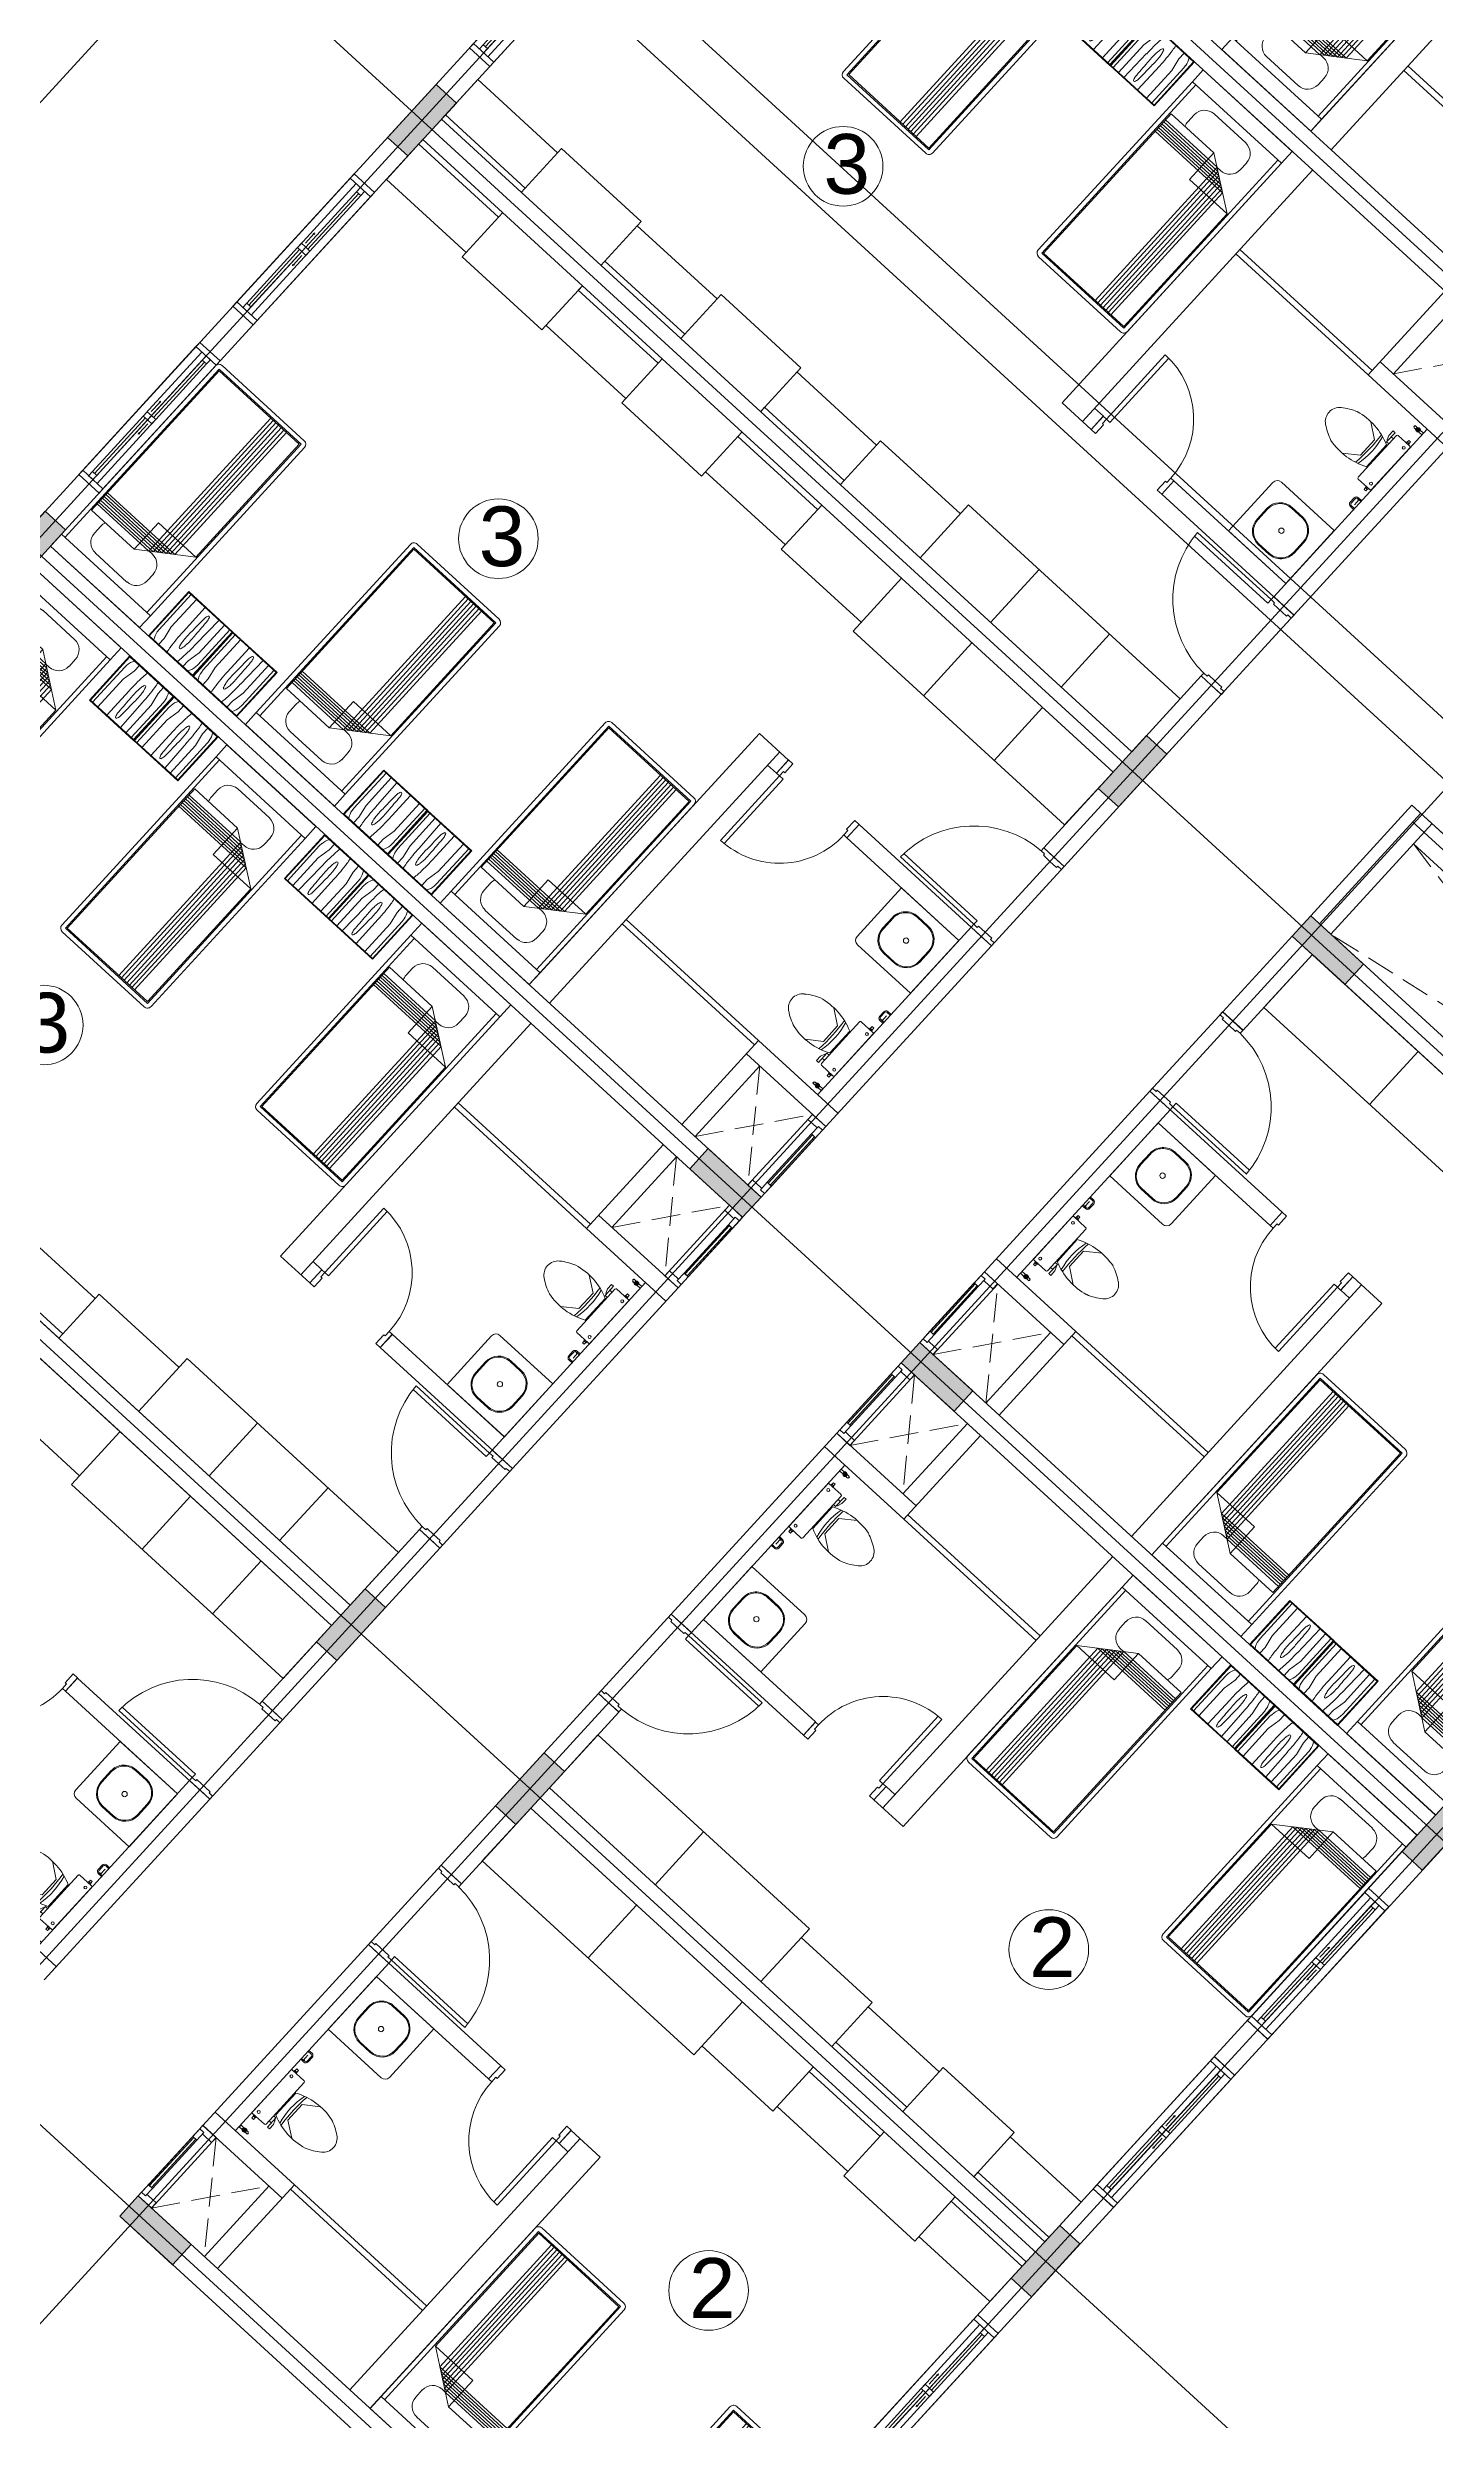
# Model space of a CAD drawing. Header units: metres. Extents: x 750 to 3116, y -341 to 1465.
# Drawn here: x 2687.63 to 2699.24, y 701.87 to 721.71 of the extents above; entities that cross this region are included whole.
import ezdxf
from ezdxf.enums import TextEntityAlignment as Align

# ---------------------------------------------------------------- set-up
doc = ezdxf.new("R2010")
doc.units = ezdxf.units.M
doc.linetypes.add('ACAD_ISO02W100', pattern=[15, 12, -3])
for name, color, linetype, lineweight in [('A-Door', 254, 'Continuous', 5), ('Bathroom Door', 252, 'Continuous', 5), ('Bathroom fur', 252, 'Continuous', 5), ('Centre Line', 7, 'Continuous', 13), ('Column', 50, 'Continuous', 20), ('Cutout', 153, 'Continuous', 5), ('Door', 253, 'Continuous', 5), ('Furniture', 44, 'Continuous', 5), ('GUIDE LINE', 7, 'Continuous', 5), ('Hatch', 251, 'Continuous', 5), ('Hidden line', 251, 'Continuous', 5), ('Inverted beam', 252, 'Continuous', 5), ('Railing', 190, 'Continuous', 5), ('Wall ext', 20, 'Continuous', 18), ('WINDOW', 33, 'Continuous', 5)]:
    doc.layers.add(name, color=color, linetype=linetype, lineweight=lineweight)
doc.layers.add('Text', color=7, linetype='Continuous')
doc.styles.get("Standard").update_dxf_attribs({"font": 'arial.ttf'})
doc.styles.add('TEXT-DET', font='simplex.shx', dxfattribs={"width": 0.7})

# ---------------------------------------------------------------- blocks, each defined once
blk = doc.blocks.new('Door 900')
at = {"layer": 'A-Door'}
for points in [[(29934124, 12198491), (29934164, 12198491), (29934164, 12198476), (29934239, 12198476), (29934314, 12198476), (29934314, 12198491), (29934354, 12198491), (29934354, 12198524), (29934239, 12198524), (29934124, 12198524)], [(29934164, 12197672), (29934314, 12197672), (29934314, 12197658), (29934354, 12197658), (29934354, 12197624), (29934239, 12197624), (29934124, 12197624), (29934124, 12197658), (29934164, 12197658)]]:
    blk.add_lwpolyline(points, close=True, dxfattribs=at)
blk.add_lwpolyline([(29935187, 12197658), (29934354, 12197658), (29934354, 12197698), (29935185, 12197698)], dxfattribs=at)
blk.add_arc((29934327, 12197631), 860, 1.7769, 88.2024, dxfattribs=at)
blk = doc.blocks.new('Door1')
at = {"layer": 'Bathroom Door'}
for p, q in [((1900.586, 444.886), (1899.856, 444.886)), ((1900.586, 444.846), (1899.857, 444.846))]:
    blk.add_line(p, q, dxfattribs=at)
for points in [[(1900.736, 444.921), (1900.586, 444.921), (1900.586, 444.886), (1900.636, 444.886), (1900.636, 444.871), (1900.736, 444.871), (1900.736, 444.921)], [(1900.586, 444.886), (1900.586, 444.846)], [(1900.736, 444.121), (1900.586, 444.121), (1900.586, 444.156), (1900.636, 444.156), (1900.636, 444.171), (1900.736, 444.171), (1900.736, 444.121)]]:
    blk.add_lwpolyline(points, dxfattribs=at)
blk.add_arc((1900.586, 444.886), 0.73, 180, 270, dxfattribs=at)
blk = doc.blocks.new('Water Closet')
at = {"layer": 'Bathroom fur', "linetype": 'ByBlock'}
for p, q in [((1886.217, 447.662), (1886.217, 447.713)), ((1886.239, 447.713), (1886.217, 447.713)), ((1886.239, 447.608), (1886.239, 447.713)), ((1886.407, 447.713), (1886.274, 447.713)), ((1886.39, 447.724), (1886.365, 447.724)), ((1886.365, 447.724), (1886.365, 447.715)), ((1886.39, 447.715), (1886.365, 447.715)), ((1886.387, 447.744), (1886.368, 447.744)), ((1886.368, 447.744), (1886.368, 447.724)), ((1886.387, 447.744), (1886.387, 447.724)), ((1886.39, 447.724), (1886.39, 447.715)), ((1886.152, 447.554), (1886.027, 447.644)), ((1886.152, 447.379), (1886.152, 447.554)), ((1886.217, 447.662), (1886.232, 447.625)), ((1886.232, 447.625), (1886.239, 447.625)), ((1886.239, 447.666), (1886.264, 447.666)), ((1886.239, 447.608), (1886.264, 447.608)), ((1886.256, 447.343), (1886.256, 447.59)), ((1886.264, 447.23), (1886.264, 447.703)), ((1886.416, 447.23), (1886.416, 447.703)), ((1886.152, 447.379), (1886.027, 447.288)), ((1886.407, 447.22), (1886.274, 447.22)), ((1886.365, 447.208), (1886.365, 447.218)), ((1886.39, 447.218), (1886.365, 447.218)), ((1886.39, 447.208), (1886.365, 447.208)), ((1886.368, 447.189), (1886.368, 447.208)), ((1886.387, 447.189), (1886.368, 447.189)), ((1886.387, 447.189), (1886.387, 447.208)), ((1886.39, 447.208), (1886.39, 447.218))]:
    blk.add_line(p, q, dxfattribs=at)
at = {"layer": 'Bathroom fur', "linetype": 'Continuous', "lineweight": -3}
for p, q in [((1886.331, 447.871), (1886.35, 447.871)), ((1886.331, 447.851), (1886.35, 447.851)), ((1886.364, 447.861), (1886.346, 447.861)), ((1886.364, 447.861), (1886.349, 447.87)), ((1886.364, 447.861), (1886.349, 447.853)), ((1886.364, 447.861), (1886.355, 447.877)), ((1886.364, 447.861), (1886.355, 447.846)), ((1886.364, 447.861), (1886.364, 447.879)), ((1886.364, 447.861), (1886.364, 447.879)), ((1886.364, 447.861), (1886.364, 447.879)), ((1886.364, 447.861), (1886.364, 447.879)), ((1886.364, 447.861), (1886.364, 447.879)), ((1886.364, 447.861), (1886.364, 447.879)), ((1886.364, 447.861), (1886.364, 447.879)), ((1886.364, 447.861), (1886.364, 447.879)), ((1886.364, 447.861), (1886.364, 447.879)), ((1886.364, 447.861), (1886.364, 447.879)), ((1886.364, 447.861), (1886.364, 447.879)), ((1886.364, 447.861), (1886.364, 447.879)), ((1886.364, 447.861), (1886.373, 447.877)), ((1886.364, 447.861), (1886.379, 447.87)), ((1886.364, 447.861), (1886.381, 447.861)), ((1886.364, 447.861), (1886.379, 447.853)), ((1886.364, 447.861), (1886.373, 447.846)), ((1886.364, 447.861), (1886.364, 447.844)), ((1886.378, 447.871), (1886.416, 447.871)), ((1886.378, 447.851), (1886.416, 447.851)), ((1886.416, 447.851), (1886.416, 447.871))]:
    blk.add_line(p, q, dxfattribs=at)
at = {"layer": 'Bathroom fur'}
for p, q in [((1886.356, 447.031), (1886.356, 447.081)), ((1886.366, 447.031), (1886.366, 447.081)), ((1886.416, 447.106), (1886.381, 447.106)), ((1886.416, 447.096), (1886.381, 447.096)), ((1886.416, 447.016), (1886.381, 447.016)), ((1886.416, 447.006), (1886.381, 447.006))]:
    blk.add_line(p, q, dxfattribs=at)
at = {"layer": 'Bathroom fur', "linetype": 'Continuous', "lineweight": -3}
blk.add_circle((1886.364, 447.861), 0.0175, dxfattribs=at)
at = {"layer": 'Bathroom fur', "linetype": 'ByBlock'}
for centre in [(1886.378, 447.669), (1886.378, 447.264)]:
    blk.add_circle(centre, 0.0123, dxfattribs=at)
for centre, radius, start, end in [((1886.274, 447.703), 0.00987, 90, 180), ((1886.407, 447.703), 0.00987, 0, 90), ((1885.835, 447.467), 0.119, 126.3794, 233.6206), ((1886.035, 447.208), 0.446, 109.2942, 127.2549), ((1886.017, 447.095), 0.55, 64.2321, 103.6755), ((1884.672, 447.479), 1.501, 353.4552, 5.5271), ((1885.552, 447.472), 0.65, 345.9276, 13.0204), ((1886.041, 447.728), 0.451, 232.2382, 250.1051), ((1886.017, 447.838), 0.55, 256.3245, 295.7679), ((1886.274, 447.23), 0.00987, 180, 270), ((1886.407, 447.23), 0.00987, 270, 0)]:
    blk.add_arc(centre, radius, start, end, dxfattribs=at)
at = {"layer": 'Bathroom fur', "linetype": 'Continuous', "lineweight": -3}
blk.add_arc((1886.331, 447.861), 0.01, 90.002, 270, dxfattribs=at)
at = {"layer": 'Bathroom fur'}
for centre, radius, start, end in [((1886.381, 447.081), 0.025, 90, 180), ((1886.381, 447.031), 0.025, 180, 270), ((1886.381, 447.081), 0.015, 90, 180), ((1886.381, 447.031), 0.015, 180, 270)]:
    blk.add_arc(centre, radius, start, end, dxfattribs=at)
at = {"layer": 'Bathroom fur', "style": 'TEXT-DET', "width": 0.6}
blk.add_text('1', height=0.06, dxfattribs=at).set_placement((1886.394, 447.07), align=Align.MIDDLE)
blk = doc.blocks.new('Bed')
at = {"layer": 'Furniture', "linetype": 'Continuous'}
for p, q in [((1878.327, 465.952), (1879.337, 465.952)), ((1878.327, 465.817), (1878.327, 465.952)), ((1879.337, 465.817), (1878.327, 465.817)), ((1878.327, 463.909), (1878.327, 465.817)), ((1878.367, 463.909), (1878.367, 465.817)), ((1879.297, 465.817), (1879.297, 463.909)), ((1879.337, 465.952), (1879.337, 465.817)), ((1879.337, 465.817), (1879.337, 463.909)), ((1878.525, 465.544), (1878.525, 465.624)), ((1878.642, 465.742), (1879.002, 465.742)), ((1879.12, 465.624), (1879.12, 465.544)), ((1878.377, 465.499), (1878.862, 465.499)), ((1878.377, 463.919), (1878.377, 465.499)), ((1878.962, 465.429), (1878.377, 465.429)), ((1878.992, 465.407), (1878.377, 465.407)), ((1879.022, 465.386), (1878.377, 465.386)), ((1878.862, 465.499), (1879.287, 465.199)), ((1878.862, 465.199), (1878.862, 465.499)), ((1878.962, 463.919), (1878.962, 465.429)), ((1879.002, 465.427), (1878.965, 465.427)), ((1878.992, 463.919), (1878.992, 465.407)), ((1879.022, 463.919), (1879.022, 465.386)), ((1879.052, 465.365), (1878.377, 465.365)), ((1879.082, 465.344), (1878.377, 465.344)), ((1879.112, 465.323), (1878.377, 465.323)), ((1879.142, 465.302), (1878.377, 465.302)), ((1879.287, 465.199), (1878.862, 465.199)), ((1879.052, 463.919), (1879.052, 465.365)), ((1879.082, 463.919), (1879.082, 465.344)), ((1879.112, 463.919), (1879.112, 465.323)), ((1879.142, 463.919), (1879.142, 465.302)), ((1879.287, 465.199), (1879.287, 463.919)), ((1879.297, 463.909), (1878.367, 463.909)), ((1879.297, 463.869), (1878.367, 463.869)), ((1879.287, 463.919), (1878.377, 463.919))]:
    blk.add_line(p, q, dxfattribs=at)
for centre, radius, start, end in [((1878.642, 465.624), 0.117, 90, 180), ((1879.002, 465.624), 0.117, 360, 90), ((1878.642, 465.544), 0.117, 180.0006, 202.5189), ((1879.002, 465.544), 0.117, 270, 0), ((1878.367, 463.909), 0.04, 180, 270), ((1879.297, 463.909), 0.04, 270, 0)]:
    blk.add_arc(centre, radius, start, end, dxfattribs=at)
blk = doc.blocks.new('Nightstand')
at = {"layer": 'Furniture'}
for p, q in [((1879.838, 464.54), (1879.838, 464.04)), ((1880.338, 464.54), (1879.838, 464.54)), ((1879.843, 464.535), (1879.843, 464.045)), ((1880.333, 464.535), (1879.843, 464.535)), ((1879.869, 464.442), (1879.871, 464.467)), ((1879.869, 464.045), (1879.869, 464.442)), ((1879.929, 464.358), (1879.951, 464.469)), ((1879.951, 464.469), (1879.951, 464.535)), ((1880.074, 464.444), (1880.068, 464.44)), ((1880.08, 464.44), (1880.074, 464.444)), ((1880.226, 464.469), (1880.226, 464.535)), ((1880.248, 464.358), (1880.226, 464.469)), ((1880.308, 464.442), (1880.305, 464.467)), ((1880.308, 464.045), (1880.308, 464.442)), ((1880.333, 464.045), (1880.333, 464.535)), ((1880.338, 464.04), (1880.338, 464.54)), ((1879.929, 464.045), (1879.929, 464.358)), ((1879.997, 464.32), (1879.991, 464.045)), ((1880.147, 464.32), (1880.147, 464.045)), ((1880.248, 464.045), (1880.248, 464.358)), ((1879.838, 464.04), (1880.338, 464.04)), ((1879.843, 464.045), (1880.333, 464.045)), ((1880.068, 464.081), (1880.074, 464.077)), ((1880.074, 464.077), (1880.08, 464.081))]:
    blk.add_line(p, q, dxfattribs=at)
for centre, radius, start, end in [((1880.021, 464.452), 0.15, 146.5657, 174.2856), ((1881.576, 464.32), 1.578, 174.0179, 180), ((1880.825, 464.399), 0.823, 170.5074, 174.0179), ((1880.395, 464.345), 0.343, 169.4757, 175.5997), ((1880.197, 464.382), 0.142, 155.8434, 169.4757), ((1879.951, 464.382), 0.142, 10.5243, 24.1566), ((1879.753, 464.345), 0.343, 4.4003, 10.5243), ((1879.315, 464.399), 0.828, 5.9821, 9.4446), ((1878.564, 464.32), 1.583, 0, 5.9821), ((1880.156, 464.452), 0.15, 5.7144, 33.4343), ((1880.715, 464.32), 0.664, 175.5997, 180), ((1880.715, 464.32), 0.664, 180, 184.4003), ((1886.298, 464.381), 6.246, 181.0259, 182.4606), ((1873.85, 464.381), 6.246, 357.5394, 358.9741), ((1879.433, 464.32), 0.664, 0, 4.4003), ((1879.433, 464.32), 0.664, 355.5997, 0), ((1880.197, 464.139), 0.142, 190.5243, 204.1566), ((1879.951, 464.139), 0.142, 335.8434, 349.4757)]:
    blk.add_arc(centre, radius, start, end, dxfattribs=at)
blk = doc.blocks.new('Wash bashin')
at = {"layer": 'Bathroom fur', "ltscale": 0.35}
for p, q in [((1884.067, 437.333), (1884.067, 437.883)), ((1884.117, 437.933), (1884.717, 437.933)), ((1884.717, 437.333), (1884.717, 437.933)), ((1884.067, 437.333), (1884.717, 437.333))]:
    blk.add_line(p, q, dxfattribs=at)
at = {"layer": 'Bathroom fur'}
for p, q in [((1884.327, 437.838), (1884.447, 437.838)), ((1884.327, 437.83), (1884.447, 437.83)), ((1884.177, 437.568), (1884.177, 437.688)), ((1884.185, 437.568), (1884.185, 437.688)), ((1884.589, 437.688), (1884.589, 437.568)), ((1884.597, 437.688), (1884.597, 437.568)), ((1884.447, 437.426), (1884.327, 437.426)), ((1884.447, 437.418), (1884.327, 437.418))]:
    blk.add_line(p, q, dxfattribs=at)
blk.add_circle((1884.392, 437.633), 0.0225, dxfattribs=at)
at = {"layer": 'Bathroom fur', "ltscale": 0.35}
blk.add_arc((1884.117, 437.883), 0.05, 90, 180, dxfattribs=at)
at = {"layer": 'Bathroom fur'}
for centre, radius, start, end in [((1884.327, 437.688), 0.15, 90, 180), ((1884.327, 437.688), 0.142, 90, 180), ((1884.447, 437.688), 0.15, 0, 90), ((1884.447, 437.688), 0.142, 0, 90), ((1884.327, 437.568), 0.15, 180, 270), ((1884.327, 437.568), 0.142, 180, 270), ((1884.447, 437.568), 0.15, 270, 0), ((1884.447, 437.568), 0.142, 270, 0)]:
    blk.add_arc(centre, radius, start, end, dxfattribs=at)
blk = doc.blocks.new('700mm Door')
at = {"layer": 'Door'}
for points in [[(11493508.327, 4446107.926), (11493508.287, 4446107.926), (11493508.287, 4446107.776), (11493508.344, 4446107.776), (11493508.344, 4446107.868), (11493508.344, 4446107.88), (11493508.327, 4446107.88)], [(11493508.327, 4446107.88), (11493508.413, 4446107.88), (11493508.413, 4446107.926), (11493508.327, 4446107.926)], [(11493508.413, 4446107.891), (11493508.961, 4446107.891), (11493508.961, 4446107.914), (11493508.413, 4446107.914)], [(11493509.047, 4446107.88), (11493508.961, 4446107.88), (11493508.961, 4446107.926), (11493509.047, 4446107.926)], [(11493509.047, 4446107.926), (11493509.047, 4446107.88), (11493509.03, 4446107.88), (11493509.03, 4446107.868), (11493509.03, 4446107.776), (11493509.087, 4446107.776), (11493509.087, 4446107.926)]]:
    blk.add_lwpolyline(points, close=True, dxfattribs=at)
at = {"layer": 'Door', "color": 1}
blk.add_lwpolyline([(11493508.413, 4446107.88), (11493508.961, 4446107.88), (11493508.961, 4446107.926), (11493508.413, 4446107.926)], close=True, dxfattribs=at)
blk = doc.blocks.new('WINODO1')
at = {"layer": 'WINDOW', "linetype": 'Continuous'}
for p, q in [((2471212540, 936769700), (2471212491, 936769700)), ((2471212491, 936769700), (2471212491, 936769470)), ((2471212540, 936769700), (2471212540, 936769470)), ((2471213991, 936769700), (2471213943, 936769700)), ((2471213943, 936769700), (2471213943, 936769470)), ((2471213991, 936769700), (2471213991, 936769470)), ((2471212540, 936769470), (2471212491, 936769470)), ((2471213991, 936769470), (2471213943, 936769470))]:
    blk.add_line(p, q, dxfattribs=at)
at = {"layer": 'WINDOW'}
for p, q in [((2471212540, 936769700), (2471213943, 936769700)), ((2471213241, 936769537), (2471212540, 936769537)), ((2471212540, 936769470), (2471213943, 936769470)), ((2471212588, 936769633), (2471213217, 936769633)), ((2471212588, 936769585), (2471213217, 936769585)), ((2471213193, 936769561), (2471213089, 936769561)), ((2471213241, 936769633), (2471213943, 936769633)), ((2471213266, 936769585), (2471213895, 936769585)), ((2471213266, 936769537), (2471213895, 936769537)), ((2471213290, 936769609), (2471213394, 936769609))]:
    blk.add_line(p, q, dxfattribs=at)
at = {"layer": 'WINDOW', "color": 4}
blk.add_line((2471212588, 936769609), (2471213217, 936769609), dxfattribs=at)
at = {"layer": 'WINDOW', "color": 4, "true_color": 0x1fffff}
blk.add_line((2471213266, 936769561), (2471213895, 936769561), dxfattribs=at)
at = {"layer": 'WINDOW'}
for points in [[(2471212540, 936769585), (2471212588, 936769585), (2471212588, 936769633), (2471212540, 936769633)], [(2471213076, 936769561), (2471213089, 936769568), (2471213089, 936769554)], [(2471213217, 936769585), (2471213266, 936769585), (2471213266, 936769633), (2471213217, 936769633)], [(2471213217, 936769537), (2471213266, 936769537), (2471213266, 936769585), (2471213217, 936769585)], [(2471213406, 936769609), (2471213394, 936769616), (2471213394, 936769602)], [(2471213895, 936769537), (2471213943, 936769537), (2471213943, 936769585), (2471213895, 936769585)]]:
    blk.add_lwpolyline(points, close=True, dxfattribs=at)

msp = doc.modelspace()

# ---------------------------------------------------------------- hatches: boundary and pattern name
at = {"layer": 'Hatch', "transparency": 33554687}
h = msp.add_hatch(color=256, dxfattribs=at)
h.dxf.hatch_style = 1
h.paths.add_polyline_path([(2747.549, 695.997), (2747.38, 696.153), (2747.221, 695.979), (2747.13, 695.88), (2746.974, 695.71), (2747.144, 695.555)])
h.paths.add_polyline_path([(2750.693, 699.429), (2750.523, 699.585), (2750.118, 699.142), (2750.288, 698.987)])
h.paths.add_polyline_path([(2753.962, 702.998), (2753.792, 703.153), (2753.758, 703.116), (2753.667, 703.017), (2753.387, 702.711), (2753.556, 702.555)])
h.paths.add_polyline_path([(2757.23, 706.566), (2757.061, 706.722), (2756.655, 706.279), (2756.825, 706.124)])
h.paths.add_polyline_path([(2760.499, 710.135), (2760.329, 710.29), (2759.924, 709.848), (2760.094, 709.692)])
h.paths.add_polyline_path([(2763.2, 713.972), (2763.045, 713.803), (2763.487, 713.397), (2763.643, 713.567)])
h.paths.add_polyline_path([(2759.159, 717.674), (2759.004, 717.504), (2759.446, 717.099), (2759.602, 717.268)])
h.paths.add_polyline_path([(2755.891, 714.105), (2755.735, 713.936), (2755.846, 713.834), (2756.178, 713.53), (2756.333, 713.7)])
h.paths.add_polyline_path([(2754.121, 715.726), (2753.965, 715.557), (2754.408, 715.151), (2754.563, 715.321)])
h.paths.add_polyline_path([(2752.916, 710.518), (2752.747, 710.673), (2752.342, 710.231), (2752.511, 710.075)])
h.paths.add_polyline_path([(2751.42, 711.889), (2751.25, 712.044), (2750.845, 711.602), (2751.014, 711.446)])
h.paths.add_polyline_path([(2749.353, 706.968), (2749.198, 706.799), (2749.308, 706.697), (2749.64, 706.393), (2749.796, 706.563)])
h.paths.add_polyline_path([(2747.915, 708.285), (2747.583, 708.589), (2747.428, 708.42), (2747.871, 708.014), (2748.026, 708.184)])
h.paths.add_polyline_path([(2746.379, 703.381), (2746.209, 703.536), (2745.804, 703.094), (2745.974, 702.938)])
h.paths.add_polyline_path([(2745.007, 704.888), (2744.837, 705.044), (2744.432, 704.601), (2744.602, 704.446)])
h.paths.add_polyline_path([(2742.816, 699.831), (2742.66, 699.661), (2743.103, 699.256), (2743.258, 699.426)])
h.paths.add_polyline_path([(2741.488, 701.047), (2741.319, 701.202), (2740.914, 700.76), (2741.083, 700.604)])
h.paths.add_polyline_path([(2738.109, 697.58), (2737.777, 697.884), (2737.622, 697.714), (2738.064, 697.309), (2738.22, 697.478)])
h.paths.add_polyline_path([(2732.526, 703.195), (2732.357, 703.351), (2731.951, 702.908), (2732.121, 702.753)])
h.paths.add_polyline_path([(2735.545, 706.491), (2735.375, 706.646), (2734.97, 706.204), (2735.14, 706.049)])
h.paths.add_polyline_path([(2739.064, 710.332), (2738.894, 710.488), (2738.489, 710.045), (2738.658, 709.89)])
h.paths.add_polyline_path([(2742.207, 713.764), (2742.038, 713.92), (2741.632, 713.477), (2741.802, 713.322), (2741.836, 713.359), (2741.927, 713.458)])
h.paths.add_polyline_path([(2745.476, 717.333), (2745.306, 717.488), (2744.901, 717.046), (2745.071, 716.891)])
h.paths.add_polyline_path([(2748.373, 720.496), (2748.464, 720.596), (2748.62, 720.765), (2748.45, 720.92), (2748.045, 720.478), (2748.214, 720.323)])
h.paths.add_polyline_path([(2737.383, 717.933), (2737.213, 718.088), (2736.808, 717.646), (2736.978, 717.49)])
h.paths.add_polyline_path([(2732.899, 722.039), (2732.744, 721.87), (2732.855, 721.769), (2733.186, 721.465), (2733.342, 721.634)])
h.paths.add_polyline_path([(2730.05, 718.588), (2729.881, 718.744), (2729.475, 718.301), (2729.645, 718.146)])
h.paths.add_polyline_path([(2734.364, 714.637), (2734.194, 714.792), (2733.789, 714.35), (2733.959, 714.195)])
h.paths.add_polyline_path([(2730.845, 710.796), (2730.676, 710.951), (2730.271, 710.509), (2730.44, 710.353)])
h.paths.add_polyline_path([(2726.362, 714.902), (2726.207, 714.733), (2726.649, 714.328), (2726.804, 714.497)])
h.paths.add_polyline_path([(2727.702, 707.364), (2727.532, 707.519), (2727.498, 707.482), (2727.407, 707.382), (2727.127, 707.076), (2727.296, 706.921)])
h.paths.add_polyline_path([(2723.093, 711.334), (2722.938, 711.164), (2723.049, 711.063), (2723.38, 710.759), (2723.536, 710.929)])
h.paths.add_polyline_path([(2721.323, 712.955), (2721.168, 712.785), (2721.611, 712.38), (2721.766, 712.55), (2721.655, 712.651)])
h.paths.add_polyline_path([(2724.592, 716.523), (2724.437, 716.354), (2724.879, 715.949), (2725.035, 716.118)])
h.paths.add_polyline_path([(2727.861, 720.092), (2727.706, 719.922), (2728.148, 719.517), (2728.303, 719.687)])
h.paths.add_polyline_path([(2723.492, 724.094), (2723.336, 723.924), (2723.779, 723.519), (2723.934, 723.689)])
h.paths.add_polyline_path([(2720.518, 720.507), (2720.348, 720.662), (2719.943, 720.219), (2720.112, 720.064)])
h.paths.add_polyline_path([(2717.249, 716.938), (2717.079, 717.093), (2716.674, 716.651), (2716.844, 716.496)])
h.paths.add_polyline_path([(2714.105, 713.506), (2713.936, 713.661), (2713.53, 713.219), (2713.7, 713.063)])
h.paths.add_polyline_path([(2718.747, 709.254), (2718.578, 709.409), (2718.172, 708.967), (2718.342, 708.812)])
h.paths.add_polyline_path([(2720.119, 707.746), (2719.95, 707.902), (2719.544, 707.459), (2719.714, 707.304)])
h.paths.add_polyline_path([(2724.433, 703.795), (2724.263, 703.95), (2723.858, 703.508), (2724.028, 703.353)])
h.paths.add_polyline_path([(2721.289, 700.363), (2721.12, 700.518), (2720.714, 700.076), (2720.884, 699.92)])
h.paths.add_polyline_path([(2716.556, 704.197), (2716.401, 704.027), (2716.843, 703.622), (2716.998, 703.792)])
h.paths.add_polyline_path([(2714.786, 705.818), (2714.631, 705.648), (2715.073, 705.243), (2715.229, 705.413)])
h.paths.add_polyline_path([(2710.417, 709.82), (2710.262, 709.65), (2710.704, 709.245), (2710.859, 709.415)])
h.paths.add_polyline_path([(2711.517, 702.249), (2711.362, 702.08), (2711.804, 701.674), (2711.96, 701.844)])
h.paths.add_polyline_path([(2708.941, 698.548), (2708.771, 698.704), (2708.366, 698.261), (2708.536, 698.106)])
h.paths.add_polyline_path([(2704.299, 702.8), (2704.129, 702.956), (2703.724, 702.513), (2703.894, 702.358)])
h.paths.add_polyline_path([(2706.198, 714.187), (2706.028, 714.342), (2705.869, 714.169), (2705.778, 714.069), (2705.623, 713.899), (2705.792, 713.744)])
h.paths.add_polyline_path([(2709.216, 717.482), (2709.047, 717.638), (2708.641, 717.195), (2708.811, 717.04)])
h.paths.add_polyline_path([(2704.903, 721.434), (2704.733, 721.589), (2704.328, 721.147), (2704.497, 720.991)])
h.paths.add_polyline_path([(2701.464, 718.02), (2701.309, 717.851), (2701.751, 717.446), (2701.907, 717.615)])
h.paths.add_polyline_path([(2703.406, 722.805), (2703.236, 722.96), (2702.831, 722.518), (2703, 722.362)])
h.paths.add_polyline_path([(2697.462, 728.249), (2697.292, 728.404), (2696.887, 727.962), (2697.057, 727.806)])
h.paths.add_polyline_path([(2694.318, 724.817), (2694.149, 724.972), (2693.743, 724.53), (2693.913, 724.374)])
h.paths.add_polyline_path([(2699.694, 719.642), (2699.539, 719.472), (2699.982, 719.067), (2700.137, 719.236)])
h.paths.add_polyline_path([(2696.993, 715.804), (2696.824, 715.959), (2696.418, 715.517), (2696.588, 715.362)])
h.paths.add_polyline_path([(2691.05, 721.248), (2690.88, 721.404), (2690.475, 720.961), (2690.644, 720.806)])
h.paths.add_polyline_path([(2687.781, 717.68), (2687.611, 717.835), (2687.206, 717.393), (2687.376, 717.237)])
h.paths.add_polyline_path([(2693.599, 712.099), (2693.157, 712.504), (2693.002, 712.335), (2693.444, 711.93)])
h.paths.add_polyline_path([(2695.369, 710.478), (2694.927, 710.883), (2694.771, 710.714), (2695.214, 710.309)])
h.paths.add_polyline_path([(2698.196, 714.452), (2698.04, 714.282), (2698.483, 713.877), (2698.638, 714.047)])
h.paths.add_polyline_path([(2702.679, 710.345), (2702.509, 710.501), (2702.104, 710.058), (2702.274, 709.903)])
h.paths.add_polyline_path([(2699.535, 706.913), (2699.366, 707.068), (2698.96, 706.626), (2699.13, 706.471)])
h.paths.add_polyline_path([(2696.266, 703.345), (2696.097, 703.5), (2695.692, 703.057), (2695.861, 702.902)])
h.paths.add_polyline_path([(2691.953, 707.296), (2691.783, 707.451), (2691.378, 707.009), (2691.547, 706.853)])
h.paths.add_polyline_path([(2690.456, 708.667), (2690.286, 708.822), (2689.881, 708.38), (2690.05, 708.225)])
h.paths.add_polyline_path([(2684.512, 714.111), (2684.343, 714.267), (2683.937, 713.824), (2684.107, 713.669)])
h.paths.add_polyline_path([(2681.244, 710.543), (2681.074, 710.698), (2680.669, 710.256), (2680.838, 710.1)])
h.paths.add_polyline_path([(2686.62, 705.367), (2686.464, 705.198), (2686.907, 704.793), (2687.062, 704.962)])
h.paths.add_polyline_path([(2688.389, 703.746), (2688.234, 703.577), (2688.676, 703.171), (2688.832, 703.341)])
h.paths.add_polyline_path([(2684.043, 701.666), (2683.874, 701.822), (2683.468, 701.379), (2683.638, 701.224)])
h.paths.add_polyline_path([(2678.1, 707.111), (2677.93, 707.266), (2677.525, 706.823), (2677.695, 706.668)])
h.paths.add_polyline_path([(2693.123, 699.912), (2692.953, 700.068), (2692.794, 699.894), (2692.703, 699.795), (2692.548, 699.625), (2692.717, 699.47)])
h.paths.add_polyline_path([(2663.118, 701.878), (2662.948, 702.033), (2662.543, 701.59), (2662.713, 701.435)])
h.paths.add_polyline_path([(2667.661, 706.85), (2667.491, 707.005), (2667.086, 706.562), (2667.256, 706.407)])
h.paths.add_polyline_path([(2672.207, 711.826), (2672.037, 711.981), (2671.633, 711.538), (2671.803, 711.383)])
h.paths.add_polyline_path([(2676.629, 716.665), (2676.186, 717.07), (2676.031, 716.9), (2676.474, 716.495)])
h.paths.add_polyline_path([(2680.658, 721.964), (2680.503, 721.795), (2680.946, 721.39), (2681.101, 721.56)])
h.paths.add_polyline_path([(2670.309, 722.69), (2670.139, 722.845), (2669.734, 722.402), (2669.904, 722.247)])
h.paths.add_polyline_path([(2665.762, 717.714), (2665.593, 717.87), (2665.188, 717.427), (2665.358, 717.272)])
h.paths.add_polyline_path([(2661.216, 712.739), (2661.046, 712.894), (2660.641, 712.451), (2660.811, 712.296)])
h.paths.add_polyline_path([(2658.899, 710.203), (2658.585, 710.49), (2658.585, 710.49), (2658.57, 710.503), (2658.456, 710.608), (2658.301, 710.438), (2658.744, 710.033)])
h.paths.add_polyline_path([(2656.67, 707.763), (2656.5, 707.918), (2656.095, 707.475), (2656.265, 707.32)])
h.paths.add_polyline_path([(2653.471, 715.163), (2653.315, 714.993), (2653.315, 714.993), (2653.758, 714.588), (2653.914, 714.758)])
h.paths.add_polyline_path([(2655.957, 717.544), (2655.788, 717.699), (2655.383, 717.256), (2655.553, 717.101)])
h.paths.add_polyline_path([(2660.504, 722.519), (2660.334, 722.674), (2659.929, 722.231), (2660.099, 722.076)])
h.paths.add_polyline_path([(2665.05, 727.495), (2664.88, 727.65), (2664.476, 727.207), (2664.645, 727.052)])
h.paths.add_polyline_path([(2669.228, 732.408), (2669.072, 732.238), (2669.515, 731.834), (2669.671, 732.003)])

# ---------------------------------------------------------------- linework, layer by layer
at = {"layer": 'Bathroom fur'}
for p, q in [((2700.081, 720.508), (2698.975, 721.521)), ((2700.115, 720.545), (2699.009, 721.558)), ((2698.676, 718.974), (2697.57, 719.987)), ((2698.71, 719.011), (2697.604, 720.024)), ((2693.544, 713.371), (2692.438, 714.384)), ((2693.577, 713.408), (2692.471, 714.421)), ((2692.139, 711.837), (2691.033, 712.85)), ((2692.173, 711.874), (2691.066, 712.887)), ((2696.198, 710.939), (2697.304, 709.926)), ((2696.232, 710.976), (2697.338, 709.963)), ((2694.793, 709.405), (2695.9, 708.392)), ((2694.827, 709.442), (2695.933, 708.429)), ((2689.661, 703.802), (2690.767, 702.789)), ((2689.695, 703.839), (2690.801, 702.826))]:
    msp.add_line(p, q, dxfattribs=at)
at = {"layer": 'Centre Line', "color": 30, "true_color": 0xf26722}
for p, q in [((2699.404, 730.539), (2675.583, 704.534)), ((2723.174, 697.979), (2692.471, 726.102)), ((2705.347, 725.095), (2681.527, 699.089)), ((2721.31, 695.944), (2690.608, 724.067)), ((2706.844, 723.724), (2683.024, 697.718)), ((2719.905, 694.41), (2689.203, 722.533)), ((2711.158, 719.772), (2687.338, 693.767)), ((2716.636, 690.842), (2685.934, 718.965)), ((2698.276, 701.097), (2682.665, 715.396)), ((2695.007, 697.528), (2679.396, 711.828))]:
    msp.add_line(p, q, dxfattribs=at)
at = {"layer": 'Centre Line', "color": 3, "true_color": 0x1fff1f}
msp.add_lwpolyline([(2661.943, 737.459), (2683.947, 717.303), (2690.108, 724.026), (2713.699, 702.418), (2726.141, 716.004), (2748.854, 695.201)], dxfattribs=at)
at = {"layer": 'Column'}
for points in [[(2690.475, 720.961), (2690.88, 721.404), (2691.05, 721.248), (2690.644, 720.806), (2690.475, 720.961)], [(2687.206, 717.393), (2687.611, 717.835), (2687.781, 717.68), (2687.376, 717.237), (2687.206, 717.393)], [(2696.418, 715.517), (2696.824, 715.959), (2696.993, 715.804), (2696.588, 715.362), (2696.418, 715.517)], [(2698.196, 714.452), (2698.638, 714.047), (2698.483, 713.877), (2698.04, 714.282), (2698.196, 714.452)], [(2693.157, 712.504), (2693.599, 712.099), (2693.444, 711.93), (2693.002, 712.335), (2693.157, 712.504)], [(2694.927, 710.883), (2695.369, 710.478), (2695.214, 710.309), (2694.771, 710.714), (2694.927, 710.883)], [(2689.881, 708.38), (2690.286, 708.822), (2690.456, 708.667), (2690.05, 708.225), (2689.881, 708.38)], [(2691.378, 707.009), (2691.783, 707.451), (2691.953, 707.296), (2691.547, 706.853), (2691.378, 707.009)], [(2698.96, 706.626), (2699.366, 707.068), (2699.535, 706.913), (2699.13, 706.471), (2698.96, 706.626)], [(2688.389, 703.746), (2688.832, 703.341), (2688.676, 703.171), (2688.234, 703.577), (2688.389, 703.746)], [(2695.692, 703.057), (2696.097, 703.5), (2696.266, 703.345), (2695.861, 702.902), (2695.692, 703.057)]]:
    msp.add_lwpolyline(points, dxfattribs=at)
at = {"layer": 'Cutout', "linetype": 'ACAD_ISO02W100', "ltscale": 0.02}
for p, q in [((2698.888, 718.983), (2699.871, 719.168)), ((2699.057, 715.052), (2702.509, 710.501)), ((2703.201, 711.256), (2698.365, 714.297)), ((2693.587, 713.196), (2693.489, 712.201)), ((2693.046, 712.606), (2694.029, 712.79)), ((2692.891, 712.436), (2692.793, 711.441)), ((2692.351, 711.846), (2693.334, 712.031)), ((2695.48, 710.377), (2695.578, 711.372)), ((2695.037, 710.782), (2696.02, 710.967)), ((2694.882, 710.612), (2694.784, 709.617)), ((2694.342, 710.023), (2695.325, 710.207)), ((2689.04, 704.235), (2688.942, 703.24)), ((2688.5, 703.645), (2689.483, 703.83))]:
    msp.add_line(p, q, dxfattribs=at)
at = {"layer": 'Furniture'}
for p, q in [((2697.804, 713.685), (2699.574, 712.063)), ((2692.233, 707.602), (2694.003, 705.981)), ((2691.267, 706.547), (2693.037, 704.926))]:
    msp.add_line(p, q, dxfattribs=at)
for points in [[(2691.896, 720.832), (2691.229, 721.444), (2690.925, 721.112)], [(2691.626, 720.537), (2690.958, 721.149), (2690.925, 721.112), (2696.699, 715.823)], [(2691.133, 719.999), (2690.465, 720.61), (2690.769, 720.942)], [(2691.403, 720.294), (2690.736, 720.905)], [(2690.769, 720.942), (2696.543, 715.653)], [(2692.259, 719.889), (2692.597, 720.258), (2691.93, 720.869), (2691.592, 720.501)], [(2692.104, 719.72), (2691.766, 719.351), (2691.099, 719.962), (2691.437, 720.331)], [(2693.231, 719.61), (2692.563, 720.221)], [(2692.927, 719.278), (2692.961, 719.315), (2692.293, 719.926)], [(2692.738, 719.072), (2692.07, 719.683), (2692.104, 719.72)], [(2693.594, 718.667), (2693.932, 719.035), (2693.264, 719.647), (2692.927, 719.278)], [(2692.467, 718.777), (2691.8, 719.388)], [(2693.439, 718.497), (2693.101, 718.128), (2692.434, 718.74), (2692.771, 719.108)], [(2694.565, 718.387), (2693.898, 718.999)], [(2694.261, 718.055), (2694.295, 718.092), (2693.628, 718.704), (2693.594, 718.667)], [(2694.072, 717.849), (2693.405, 718.46)], [(2695.267, 717.813), (2694.599, 718.424), (2694.261, 718.055)], [(2693.802, 717.554), (2693.135, 718.165)], [(2694.436, 716.906), (2693.768, 717.517), (2694.106, 717.886)], [(2694.929, 717.444), (2695.334, 717.887), (2697.104, 716.266)], [(2694.773, 717.275), (2694.368, 716.832), (2696.138, 715.211)], [(2695.519, 716.904), (2695.924, 717.346)], [(2695.363, 716.734), (2694.958, 716.292)], [(2696.109, 716.363), (2696.514, 716.806)], [(2697.104, 716.266), (2696.699, 715.823)], [(2695.953, 716.194), (2695.548, 715.751)], [(2696.138, 715.211), (2696.543, 715.653)], [(2702.354, 710.331), (2698.21, 714.127), (2697.804, 713.685)], [(2685.055, 713.363), (2685.088, 713.4), (2684.421, 714.012), (2684.387, 713.975), (2690.161, 708.686)], [(2684.595, 712.862), (2683.928, 713.473), (2684.232, 713.805), (2690.006, 708.516)], [(2698.689, 712.874), (2699.095, 713.316)], [(2688.028, 711.25), (2687.361, 711.861)], [(2687.758, 710.955), (2687.09, 711.567)], [(2688.729, 710.676), (2688.062, 711.287), (2687.724, 710.918)], [(2687.898, 709.769), (2687.231, 710.38), (2687.569, 710.749)], [(2688.391, 710.307), (2688.797, 710.75), (2690.566, 709.128)], [(2688.236, 710.137), (2687.831, 709.695), (2689.601, 708.074)], [(2688.981, 709.767), (2689.387, 710.209)], [(2689.571, 709.226), (2689.977, 709.669)], [(2688.826, 709.597), (2688.421, 709.155)], [(2690.566, 709.128), (2690.161, 708.686)], [(2689.416, 709.057), (2689.011, 708.614)], [(2689.601, 708.074), (2690.006, 708.516)], [(2695.972, 703.363), (2691.828, 707.159), (2692.233, 707.602)], [(2695.817, 703.194), (2691.672, 706.99), (2691.267, 706.547)], [(2693.118, 706.791), (2692.713, 706.349)], [(2692.152, 705.737), (2692.557, 706.179)], [(2694.003, 705.981), (2693.597, 705.538)], [(2693.935, 705.907), (2694.529, 705.363), (2694.191, 704.995)], [(2693.037, 704.926), (2693.442, 705.369)], [(2694.495, 705.327), (2695.089, 704.783)], [(2693.104, 705), (2693.698, 704.456), (2694.036, 704.825)], [(2694.225, 705.032), (2694.818, 704.488), (2694.785, 704.451)], [(2694.002, 704.788), (2694.596, 704.244)], [(2694.785, 704.451), (2695.122, 704.82), (2695.716, 704.276), (2695.378, 703.907)], [(2693.732, 704.493), (2694.325, 703.95)], [(2694.629, 704.281), (2694.292, 703.913), (2694.885, 703.369), (2695.223, 703.738)], [(2695.682, 704.239), (2696.276, 703.695), (2695.972, 703.363)], [(2695.378, 703.907), (2695.412, 703.944), (2696.006, 703.4)], [(2695.223, 703.738), (2695.189, 703.701), (2695.783, 703.157)], [(2694.919, 703.406), (2695.513, 702.862), (2695.817, 703.194)]]:
    msp.add_lwpolyline(points, dxfattribs=at)
at = {"layer": 'GUIDE LINE'}
for centre in [(2694.285, 720.719), (2691.401, 717.605), (2687.594, 713.538), (2696.005, 705.806), (2693.16, 702.956)]:
    msp.add_circle(centre, 0.333, dxfattribs=at)
at = {"layer": 'Hidden line'}
for p, q in [((2697.448, 716.301), (2698.056, 716.965)), ((2695.525, 714.201), (2696.133, 714.865)), ((2696.852, 712.985), (2697.46, 713.649)), ((2694.029, 712.79), (2693.489, 712.201)), ((2694.14, 712.689), (2693.599, 712.099)), ((2693.334, 712.031), (2692.793, 711.441)), ((2693.444, 711.93), (2692.904, 711.34)), ((2695.467, 711.473), (2694.927, 710.883)), ((2695.578, 711.372), (2695.037, 710.782)), ((2694.771, 710.714), (2694.231, 710.124)), ((2694.882, 710.612), (2694.342, 710.023)), ((2690.911, 709.164), (2691.519, 709.828)), ((2692.238, 707.948), (2692.846, 708.612)), ((2688.987, 707.064), (2689.595, 707.728)), ((2690.314, 705.848), (2690.923, 706.512)), ((2688.93, 704.336), (2688.389, 703.746)), ((2689.04, 704.235), (2688.5, 703.645))]:
    msp.add_line(p, q, dxfattribs=at)
at = {"layer": 'Inverted beam'}
for points in [[(2703.357, 711.426), (2699.043, 715.377), (2698.196, 714.452), (2698.365, 714.297), (2699.213, 715.222)], [(2699.057, 715.052), (2703.201, 711.256)]]:
    msp.add_lwpolyline(points, dxfattribs=at)
at = {"layer": 'Railing'}
for p, q in [((2698.196, 714.452), (2699.043, 715.377)), ((2698.269, 714.384), (2699.117, 715.31)), ((2699.043, 715.377), (2706.226, 708.798)), ((2699.049, 715.236), (2706.085, 708.791))]:
    msp.add_line(p, q, dxfattribs=at)
at = {"layer": 'Wall ext'}
for p, q in [((2697.292, 728.404), (2677.525, 706.823)), ((2700.137, 719.236), (2694.193, 724.68)), ((2694.038, 724.511), (2690.925, 721.112)), ((2699.982, 719.067), (2694.038, 724.511)), ((2698.197, 721.013), (2700.123, 723.114)), ((2698.367, 720.857), (2700.292, 722.959)), ((2691.33, 721.554), (2691.16, 721.71)), ((2696.699, 715.823), (2690.925, 721.112)), ((2687.656, 717.543), (2690.769, 720.942)), ((2690.769, 720.942), (2696.543, 715.653)), ((2698.042, 720.843), (2696.117, 718.741)), ((2690.364, 720.5), (2690.194, 720.655)), ((2698.212, 720.688), (2696.287, 718.586)), ((2698.676, 718.974), (2699.318, 719.675)), ((2689.351, 719.394), (2689.181, 719.549)), ((2698.888, 718.983), (2699.428, 719.573)), ((2689.074, 719.092), (2688.905, 719.247)), ((2698.777, 719.085), (2699.441, 718.477)), ((2698.676, 718.974), (2699.34, 718.366)), ((2696.117, 718.741), (2696.36, 718.519)), ((2696.462, 718.629), (2696.36, 718.519)), ((2696.388, 718.697), (2696.462, 718.629)), ((2699.17, 718.521), (2697.887, 717.12)), ((2699.441, 718.477), (2698.056, 716.965)), ((2688.061, 717.986), (2687.892, 718.141)), ((2697.052, 718.089), (2696.95, 717.978)), ((2697.052, 718.089), (2697.988, 717.231)), ((2696.95, 717.978), (2698.056, 716.965)), ((2693.599, 712.099), (2687.656, 717.543)), ((2693.444, 711.93), (2687.501, 717.374)), ((2697.279, 716.457), (2696.699, 715.823)), ((2697.279, 716.457), (2697.448, 716.301)), ((2696.133, 714.865), (2697.448, 716.301)), ((2691.66, 713.876), (2693.585, 715.977)), ((2691.83, 713.72), (2693.755, 715.822)), ((2693.585, 715.977), (2693.828, 715.754)), ((2693.653, 715.711), (2693.727, 715.644)), ((2693.727, 715.644), (2693.828, 715.754)), ((2695.963, 715.02), (2696.543, 715.653)), ((2694.317, 715.103), (2694.418, 715.214)), ((2694.317, 715.103), (2695.254, 714.246)), ((2694.418, 715.214), (2695.525, 714.201)), ((2695.963, 715.02), (2696.133, 714.865)), ((2697.46, 713.649), (2698.196, 714.452)), ((2698.196, 714.452), (2702.679, 710.345)), ((2694.072, 712.955), (2695.355, 714.356)), ((2702.354, 710.331), (2698.04, 714.282)), ((2695.525, 714.201), (2694.14, 712.689)), ((2697.63, 713.494), (2698.21, 714.127)), ((2690.161, 708.686), (2684.387, 713.975)), ((2684.232, 713.805), (2690.006, 708.516)), ((2691.505, 713.706), (2689.58, 711.604)), ((2697.63, 713.494), (2697.46, 713.649)), ((2691.674, 713.551), (2689.749, 711.449)), ((2692.936, 712.707), (2693.577, 713.408)), ((2693.476, 713.297), (2694.14, 712.689)), ((2693.577, 713.408), (2694.241, 712.8)), ((2693.046, 712.606), (2693.587, 713.196)), ((2696.852, 712.985), (2695.467, 711.473)), ((2697.958, 711.972), (2696.852, 712.985)), ((2695.738, 711.429), (2697.021, 712.83)), ((2697.857, 711.861), (2696.92, 712.719)), ((2692.139, 711.837), (2692.78, 712.537)), ((2692.351, 711.846), (2692.891, 712.436)), ((2692.24, 711.948), (2692.904, 711.34)), ((2697.857, 711.861), (2697.958, 711.972)), ((2692.139, 711.837), (2692.802, 711.229)), ((2689.58, 711.604), (2689.823, 711.382)), ((2689.924, 711.492), (2689.823, 711.382)), ((2689.851, 711.56), (2689.924, 711.492)), ((2696.131, 710.865), (2695.467, 711.473)), ((2696.232, 710.976), (2695.568, 711.584)), ((2692.633, 711.384), (2691.349, 709.983)), ((2692.904, 711.34), (2691.519, 709.828)), ((2696.697, 709.262), (2698.622, 711.364)), ((2698.447, 711.321), (2698.548, 711.431)), ((2698.52, 711.253), (2698.447, 711.321)), ((2698.791, 711.209), (2698.548, 711.431)), ((2696.866, 709.107), (2698.791, 711.209)), ((2690.514, 710.952), (2690.413, 710.841)), ((2690.514, 710.952), (2691.451, 710.094)), ((2694.927, 710.883), (2694.771, 710.714)), ((2694.927, 710.883), (2699.241, 706.932)), ((2695.48, 710.377), (2696.02, 710.967)), ((2695.59, 710.275), (2696.232, 710.976)), ((2690.413, 710.841), (2691.519, 709.828)), ((2694.771, 710.714), (2699.085, 706.762)), ((2692.717, 699.47), (2702.679, 710.345)), ((2694.231, 710.124), (2692.846, 708.612)), ((2694.895, 709.516), (2694.231, 710.124)), ((2694.784, 709.617), (2695.325, 710.207)), ((2694.793, 709.405), (2695.435, 710.106)), ((2694.793, 709.405), (2694.13, 710.013)), ((2694.299, 709.858), (2693.016, 708.457)), ((2690.741, 709.319), (2690.161, 708.686)), ((2690.741, 709.319), (2690.911, 709.164)), ((2689.595, 707.728), (2690.911, 709.164)), ((2696.541, 709.093), (2694.616, 706.991)), ((2696.711, 708.937), (2694.786, 706.836)), ((2689.426, 707.883), (2690.006, 708.516)), ((2693.953, 707.599), (2692.846, 708.612)), ((2694.054, 707.71), (2693.117, 708.567)), ((2687.78, 707.966), (2687.881, 708.077)), ((2687.881, 708.077), (2688.987, 707.064)), ((2687.78, 707.966), (2688.716, 707.108)), ((2689.426, 707.883), (2689.595, 707.728)), ((2690.923, 706.512), (2692.238, 707.948)), ((2692.408, 707.793), (2692.238, 707.948)), ((2692.408, 707.793), (2691.828, 707.159)), ((2694.054, 707.71), (2693.953, 707.599)), ((2687.534, 705.818), (2688.818, 707.219)), ((2691.828, 707.159), (2695.972, 703.363)), ((2694.644, 707.169), (2694.542, 707.059)), ((2694.718, 707.102), (2694.644, 707.169)), ((2688.987, 707.064), (2687.602, 705.552)), ((2691.092, 706.356), (2691.672, 706.99)), ((2695.817, 703.194), (2691.672, 706.99)), ((2694.786, 706.836), (2694.542, 707.059)), ((2699.085, 706.762), (2695.972, 703.363)), ((2691.092, 706.356), (2690.923, 706.512)), ((2698.68, 706.32), (2698.85, 706.165)), ((2687.04, 706.271), (2687.704, 705.663)), ((2690.314, 705.848), (2688.93, 704.336)), ((2691.421, 704.835), (2690.314, 705.848)), ((2689.201, 704.292), (2690.484, 705.693)), ((2691.319, 704.724), (2690.383, 705.582)), ((2697.667, 705.214), (2697.836, 705.058)), ((2697.39, 704.912), (2697.56, 704.757)), ((2691.319, 704.724), (2691.421, 704.835)), ((2689.593, 703.728), (2688.93, 704.336)), ((2689.695, 703.839), (2689.031, 704.447)), ((2690.159, 702.125), (2692.084, 704.227)), ((2691.909, 704.184), (2692.01, 704.294)), ((2691.983, 704.116), (2691.909, 704.184)), ((2692.254, 704.071), (2692.01, 704.294)), ((2690.329, 701.97), (2692.254, 704.071)), ((2688.389, 703.746), (2688.234, 703.577)), ((2688.389, 703.746), (2692.703, 699.795)), ((2688.942, 703.24), (2689.483, 703.83)), ((2689.053, 703.138), (2689.695, 703.839)), ((2696.377, 703.806), (2696.547, 703.651)), ((2688.234, 703.577), (2692.717, 699.47)), ((2692.703, 699.795), (2695.817, 703.194)), ((2695.411, 702.751), (2695.581, 702.596))]:
    msp.add_line(p, q, dxfattribs=at)

# ---------------------------------------------------------------- block references
at = {"xscale": -1}
for name, p, rotation in [('Bed', (1627.088, 2334.005), 137.510969430038), ('Bed', (1617.291, 2329.854), 137.510969430038), ('Bed', (1618.921, 2328.361), 137.510969430038), ('Nightstand', (3761.12, -896.003), 317.5109695303798), ('Nightstand', (3761.489, -896.341), 317.5109695303798), ('Bed', (1620.551, 2326.868), 137.510969430038), ('Nightstand', (1617.672, 2327.591), 137.510969430038), ('Nightstand', (1618.04, 2327.253), 137.510969430038), ('Bed', (3767.82, -904.055), 317.5109695303791), ('Nightstand', (3770.33, -904.44), 317.5109695303791), ('Nightstand', (3770.699, -904.778), 317.5109695303791), ('Bed', (3769.45, -905.548), 317.5109695303791)]:
    msp.add_blockref(name, p, dxfattribs=dict(at, rotation=rotation))
for name, p, rotation in [('Bed', (995.85, 1648.137), 317.5109694300379), ('Nightstand', (996.508, 1649.449), 317.5109694300379), ('Nightstand', (996.877, 1649.111), 317.5109694300379), ('Bed', (997.48, 1646.644), 317.5109694300379), ('Bed', (987.683, 1642.492), 317.5109694300379), ('Nightstand', (4388.821, -210.724), 137.5109695303797), ('Nightstand', (4389.19, -211.062), 137.5109695303797), ('Bed', (989.313, 1640.999), 317.5109694300379), ('Nightstand', (989.971, 1642.311), 317.5109694300379), ('Nightstand', (990.339, 1641.974), 317.5109694300379), ('Bed', (990.942, 1639.507), 317.5109694300379), ('Bed', (4397.429, -216.694), 137.510969530379), ('Bed', (4399.058, -218.187), 137.510969530379), ('Nightstand', (4398.032, -219.161), 137.510969530379), ('Nightstand', (4398.4, -219.499), 137.510969530379), ('Bed', (4390.891, -223.831), 137.510969530379), ('Bed', (4392.521, -225.324), 137.510969530379)]:
    msp.add_blockref(name, p, dxfattribs=dict(rotation=rotation))
at = {"layer": 'A-Door', "yscale": 0.001, "zscale": 0.001}
for p, xscale, rotation in [((33010.553, -10507.401), 0.001, 137.5109695309952), ((16530.274, -28499.384), -0.001, 317.5109695303319), ((-27615.645, 11937.351), 0.001, 317.5109694300379), ((33004.016, -10514.538), 0.001, 137.5109695309952), ((-11141.903, 29922.197), -0.0009999999999999996, 137.510969430038), ((16523.737, -28506.521), -0.001, 317.5109695303319), ((-27622.182, 11930.214), 0.001, 317.5109694300379)]:
    msp.add_blockref('Door 900', p, dxfattribs=dict(at, xscale=xscale, rotation=rotation))
at = {"layer": 'Bathroom Door', "xscale": -1}
for p, rotation in [((4308.298, 1819.612), 47.51096953021688), ((4301.761, 1812.475), 47.51096953021688), ((1086.61, -389.662), 227.5109695302162), ((1080.073, -396.799), 227.5109695302162)]:
    msp.add_blockref('Door1', p, dxfattribs=dict(at, rotation=rotation))
at = {"layer": 'Bathroom Door'}
for p, rotation in [((1738.066, -986.382), 47.5109695305426), ((1731.529, -993.519), 47.5109695305426), ((3650.305, 2409.195), 227.5109695305418)]:
    msp.add_blockref('Door1', p, dxfattribs=dict(at, rotation=rotation))
at = {"layer": 'Bathroom fur'}
for name, p, rotation in [('Water Closet', (1005.569, 1662.403), 317.5109694300379), ('Wash bashin', (1012.789, 1667.769), 317.5109694300379), ('Wash bashin', (4382.119, -237.819), 137.510969530379), ('Water Closet', (4389.339, -232.453), 137.510969530379), ('Water Closet', (999.032, 1655.266), 317.5109694300379), ('Wash bashin', (1006.252, 1660.632), 317.5109694300379), ('Wash bashin', (4375.582, -244.956), 137.510969530379), ('Water Closet', (4382.802, -239.59), 137.510969530379)]:
    msp.add_blockref(name, p, dxfattribs=dict(at, rotation=rotation))
at = {"layer": 'Bathroom fur', "xscale": -1}
for name, p, rotation in [('Wash bashin', (1600.847, 2309.768), 137.510969430038), ('Water Closet', (1605.56, 2317.43), 137.510969430038), ('Water Closet', (3782.811, -894.617), 317.5109695303791), ('Wash bashin', (3787.524, -886.955), 317.5109695303791), ('Wash bashin', (1594.31, 2302.631), 137.510969430038), ('Water Closet', (1599.023, 2310.293), 137.510969430038)]:
    msp.add_blockref(name, p, dxfattribs=dict(at, rotation=rotation))
at = {"layer": 'Cutout', "xscale": -1, "rotation": 227.5109615824231}
for p in [(-11039175.932, -5471556.688), (-11039176.628, -5471557.447)]:
    msp.add_blockref('700mm Door', p, dxfattribs=at)
at = {"layer": 'Cutout', "rotation": 47.511060160877}
for p in [(-4481976.427, -11477805.191), (-4481977.122, -11477805.951), (-4481982.964, -11477812.328)]:
    msp.add_blockref('700mm Door', p, dxfattribs=at)
at = {"layer": 'WINDOW', "linetype": 'Continuous', "xscale": 0.001, "yscale": 0.001, "zscale": 0.001, "rotation": 47.51096953038628}
for p in [(-975706.722, -2454307.054), (-975708.701, -2454309.215), (-975709.991, -2454310.623), (-975700.215, -2454323.55), (-975701.505, -2454324.958), (-975703.484, -2454327.119)]:
    msp.add_blockref('WINODO1', p, dxfattribs=at)

# ---------------------------------------------------------------- texts
at = {"layer": 'Text', "color": 30, "true_color": 0xf26722, "char_height": 0.5, "attachment_point": 1, "rotation": 360}
for s, insert in [('3', (2694.121, 720.989)), ('3', (2691.237, 717.875)), ('3', (2687.43, 713.808)), ('2', (2695.841, 706.076)), ('2', (2692.996, 703.226))]:
    msp.add_mtext_dynamic_manual_height_columns(s, width=3.12418, gutter_width=12.5, heights=[0], dxfattribs=dict(at, insert=insert))

doc.saveas('drawing.dxf')
